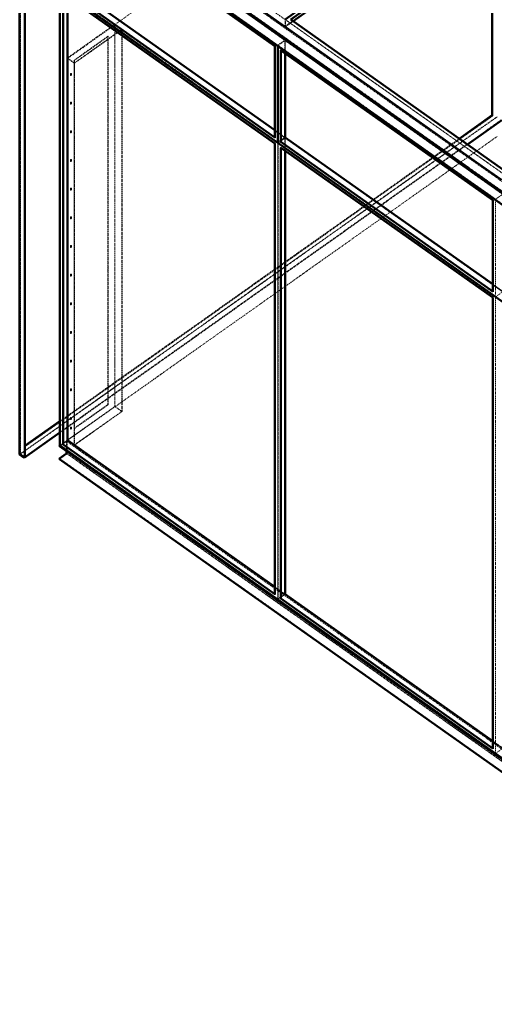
# Model space of a CAD drawing. Header units: millimetres. Extents: x 909 to 14018, y 345 to 10005.
# Drawn here: x 1072 to 2394, y 1130 to 3827 of the extents above; entities that cross this region are included whole.
import ezdxf

# ---------------------------------------------------------------- set-up
doc = ezdxf.new("R2010")
doc.units = ezdxf.units.MM
doc.linetypes.add('Hidden', pattern=[15, 5, -3, 5, -2])
for name, color, linetype, lineweight in [('Default', 7, 'Continuous', 50), ('Edges', 7, 'Hidden', 15), ('HiddenEdges', 2, 'Hidden', 15), ('HiddenSilhouettes', 2, 'Hidden', 15), ('HiddenWires', 7, 'Hidden', 15), ('Silhouettes', 7, 'Continuous', 50), ('Wires', 7, 'Hidden', 15)]:
    doc.layers.add(name, color=color, linetype=linetype, lineweight=lineweight)

# ---------------------------------------------------------------- blocks, each defined once
blk = doc.blocks.new('Isometric')
at = {"layer": 'Edges'}
for points in [[(-1375.3, 881.7), (293.4, 2061.7)], [(-2259.2, 1424.8), (-10.6, -165.2)], [(-2206.9, 1377.4), (-10.6, -175.6)], [(-2361.7, -740.4), (-2361.7, 1027.3)], [(-2218.9, 998.8), (-1434, 443.8)], [(-2218.9, -691.2), (-2218.9, 977.6)], [(-1396.5, 881.7), (-590.4, 311.7)], [(-749.6, 439.2), (-627.2, 525.7)], [(-738.6, 431.4), (-611.6, 521.2)], [(-723, 420.4), (-596.1, 510.2)], [(-1412, 433.4), (-1395.7, 444.9)], [(-1412.8, -1261.2), (-1412.8, 407.6)], [(-2359.6, -699.3), (-2229.5, -607.3)], [(-2359.6, -714.8), (-2229.5, -622.8)], [(-2359.6, -736.8), (-2229.5, -644.8)], [(-2218.1, -686.6), (-2201.8, -675.1)], [(-2218.9, -691.2), (-1434, -1246.2)], [(-2230.9, -742.7), (555.1, -2712.7)], [(-1412, -1256.6), (-1395.7, -1245.1)], [(-1412.8, -1261.2), (-1412, -1260.6)]]:
    blk.add_lwpolyline(points, dxfattribs=at)
for points in [[(-2202.6, 1451.7, 0), (-1396.5, 881.7, 0)], [(-2259.2, 1377.4, 0), (-10.6, -212.6, 0)], [(-627.2, 525.7, 0), (-627.2, 1397.6, 0)], [(-1396.5, 854.8, 0), (-1396.5, 881.7, 0)], [(-1412.8, 428.8, 0), (-1412.8, 768.2, 0)], [(-2201.8, 738.3, 0), (-2176.6, 720.5, 0)], [(-2176.6, -692.9, 0), (-2176.6, 720.5, 0)], [(-629.3, 527.2, 0), (-627.2, 525.7, 0)], [(-1423.4, -1264.3, 0), (-1423.4, 425.7, 0)], [(-1412.8, 428.8, 0), (-1412, 429.4, 0)], [(-1412.8, 428.8, 0), (-627.9, -126.2, 0)], [(-617.3, -144.3, 0), (-617.3, 214.3, 0)], [(-617.3, -1834.3, 0), (-617.3, -144.3, 0)], [(-2230.9, -695.3, 0), (555.1, -2665.3, 0)], [(-2218.9, -691.2, 0), (-2218.1, -690.6, 0)], [(-2204.8, -724.2, 0), (555.1, -2675.7, 0)], [(-1412.8, -1261.2, 0), (-627.9, -1816.2, 0)]]:
    blk.add_polyline3d(points, dxfattribs=at)
at = {"layer": 'HiddenEdges'}
for points in [[(-1396.5, 856), (291.8, 2049.8)], [(-1396.5, 854.8), (293.4, 2049.8)], [(-2200.9, 1424.8), (-1396.5, 856)], [(-2202.6, 1375.3), (-10.6, -174.7)], [(-2202.6, 1374.5), (-1396.5, 804.5)], [(-2201.8, 1373.9), (-1397.4, 805.1)], [(-2218.1, 1338.8), (-1433.2, 783.8)], [(-2361.7, -697.8), (-2361.7, 1034.7)], [(-2201.8, 1014.4), (-1395.7, 444.4)], [(-2201.8, 1013.2), (-1397.4, 444.4)], [(-2227.8, 994.8), (-1423.4, 426)], [(-2218.1, 978.2), (-1433.2, 423.2)], [(-1375.3, 880.8), (-590.4, 325.8)], [(-2176.6, 720.5), (-1999.8, 845.5)], [(-2025.9, -550.7), (-2025.9, 861.9)], [(-1394.8, 854.8), (-590.4, 286)], [(-1423.4, 786.7), (-1397.4, 805.1)], [(-1395.7, 803.9), (-591.3, 235.1)], [(-1434, 783.2), (-1433.2, 783.8)], [(-1412, 768.8), (-627.1, 213.8)], [(-2202.6, 738.9), (-2201.8, 738.3)], [(-2176.6, 731.3), (-2175.8, 730.7)], [(-2190.6, 679.4), (-2190.4, 680.2)], [(-2190.6, 679.4), (-2190.6, 675.8)], [(-2190.6, 675.8), (-2190.4, 675.3)], [(-2190.4, 680.2), (-2189.9, 681.1)], [(-2189.9, 681.1), (-2189.2, 681.8)], [(-2189.9, 675.1), (-2189.1, 674.5)], [(-2189.6, 674.7), (-2189.1, 674.5)], [(-2189.2, 681.8), (-2188.5, 682.1)], [(-2189.2, 681.8), (-2188.4, 681.2)], [(-2189.2, 675.4), (-2188.4, 674.8)], [(-2189.1, 674.5), (-2188.4, 674.8)], [(-2188.5, 682.1), (-2187.6, 681.5)], [(-2187.6, 675.5), (-2187.1, 676.4)], [(-2187.1, 681.4), (-2186.9, 680.8)], [(-2186.9, 677.2), (-2186.9, 680.8)], [(-2189.9, 575), (-2189.2, 575.7)], [(-2189.2, 575.7), (-2188.5, 576)], [(-2189.2, 575.7), (-2188.4, 575.1)], [(-2188.5, 576), (-2187.6, 575.4)], [(-2188.5, 576), (-2188, 575.9)], [(-2190.6, 573.3), (-2190.4, 574.2)], [(-2190.6, 573.3), (-2190.6, 569.8)], [(-2190.6, 569.8), (-2190.4, 569.2)], [(-2190.4, 574.2), (-2189.9, 575)], [(-2189.9, 569.1), (-2189.1, 568.5)], [(-2189.6, 568.6), (-2189.1, 568.5)], [(-2189.2, 569.4), (-2188.4, 568.8)], [(-2189.1, 568.5), (-2188.4, 568.8)], [(-2188.4, 568.8), (-2187.6, 569.5)], [(-2187.6, 569.5), (-2187.1, 570.3)], [(-2187.1, 575.3), (-2186.9, 574.7)], [(-2186.9, 574.7), (-2186.9, 571.2)], [(-2379.4, -727.9), (-611.6, 522.1)], [(-2190.6, 467.3), (-2190.4, 468.1)], [(-2190.4, 468.1), (-2189.9, 469)], [(-2189.9, 469), (-2189.2, 469.7)], [(-2189.2, 469.7), (-2188.5, 470)], [(-2189.2, 469.7), (-2188.4, 469.1)], [(-2188.5, 470), (-2187.6, 469.4)], [(-2188.5, 470), (-2188, 469.8)], [(-2186.9, 468.7), (-2186.9, 465.1)], [(-2229.5, -607.3), (-749.6, 439.2)], [(-2190.6, 467.3), (-2190.6, 463.7)], [(-2190.6, 463.7), (-2190.4, 463.1)], [(-2189.9, 463), (-2189.1, 462.4)], [(-2189.6, 462.5), (-2189.1, 462.4)], [(-2189.2, 463.3), (-2188.4, 462.7)], [(-2189.1, 462.4), (-2188.4, 462.7)], [(-2187.6, 463.4), (-2187.1, 464.3)], [(-1423.4, 426), (-1397.4, 444.4)], [(-1397.4, -1243.9), (-1397.4, 444.4)], [(-1396.5, -1246.2), (-1396.5, 443.8)], [(-1395.7, 443.2), (-591.3, -125.6)], [(-2229.5, -622.8), (-738.6, 431.4)], [(-2229.5, -644.8), (-723, 420.4)], [(-1434, 422.6), (-1433.2, 423.2)], [(-1412, 408.2), (-627.1, -146.8)], [(-2190.6, 361.2), (-2190.4, 362)], [(-2190.6, 361.2), (-2190.6, 357.7)], [(-2189.9, 362.9), (-2189.2, 363.6)], [(-2189.2, 363.6), (-2188.5, 363.9)], [(-2189.2, 363.6), (-2188.4, 363)], [(-2188.5, 363.9), (-2187.6, 363.3)], [(-2188.5, 363.9), (-2188, 363.8)], [(-2187.1, 363.2), (-2186.9, 362.6)], [(-2186.9, 362.6), (-2186.9, 359.1)], [(-2189.9, 356.9), (-2189.1, 356.3)], [(-2189.6, 356.5), (-2189.1, 356.3)], [(-2189.2, 357.2), (-2188.4, 356.6)], [(-2189.1, 356.3), (-2188.4, 356.6)], [(-2187.6, 357.3), (-2187.1, 358.2)], [(-2190.6, 255.1), (-2190.4, 256)], [(-2190.6, 255.1), (-2190.6, 251.6)], [(-2190.4, 256), (-2189.9, 256.8)], [(-2189.9, 256.8), (-2189.2, 257.5)], [(-2189.2, 257.5), (-2188.5, 257.8)], [(-2189.2, 257.5), (-2188.4, 256.9)], [(-2188.5, 257.8), (-2187.6, 257.2)], [(-2188.5, 257.8), (-2188, 257.7)], [(-2187.6, 251.3), (-2187.1, 252.1)], [(-2187.1, 257.1), (-2186.9, 256.5)], [(-2186.9, 253), (-2186.9, 256.5)], [(-2190.6, 251.6), (-2190.4, 251)], [(-2189.9, 250.9), (-2189.1, 250.3)], [(-2189.2, 251.2), (-2188.4, 250.6)], [(-2189.1, 250.3), (-2188.4, 250.6)], [(-617.3, 216.3), (-37.5, -193.7)], [(-627.9, 213.2), (-627.1, 213.8)], [(-2190.6, 149.1), (-2190.4, 149.9)], [(-2190.6, 149.1), (-2190.6, 145.5)], [(-2190.6, 145.5), (-2190.4, 144.9)], [(-2190.4, 149.9), (-2189.9, 150.8)], [(-2189.9, 150.8), (-2189.2, 151.5)], [(-2189.9, 144.8), (-2189.1, 144.2)], [(-2189.6, 144.3), (-2189.1, 144.2)], [(-2189.2, 151.5), (-2188.5, 151.8)], [(-2189.2, 151.5), (-2188.4, 150.9)], [(-2189.2, 145.1), (-2188.4, 144.5)], [(-2189.1, 144.2), (-2188.4, 144.5)], [(-2188.5, 151.8), (-2188, 151.6)], [(-2188.5, 151.8), (-2187.6, 151.2)], [(-2187.6, 145.2), (-2187.1, 146.1)], [(-2186.9, 150.5), (-2186.9, 146.9)], [(-2190.6, 43), (-2190.4, 43.8)], [(-2190.6, 43), (-2190.6, 39.5)], [(-2190.6, 39.5), (-2190.4, 38.9)], [(-2190.4, 43.8), (-2189.9, 44.7)], [(-2190.4, 43.8), (-2189.6, 43.2)], [(-2189.9, 44.7), (-2189.2, 45.4)], [(-2189.9, 44.7), (-2189.1, 44.1)], [(-2189.9, 38.7), (-2189.1, 38.1)], [(-2189.2, 45.4), (-2188.5, 45.7)], [(-2188.5, 45.7), (-2187.6, 45.1)], [(-2188.4, 38.4), (-2187.6, 39.1)], [(-2188, 40.6), (-2187.1, 40)], [(-2187.6, 39.1), (-2187.1, 40)], [(-2186.9, 44.4), (-2186.9, 40.9)], [(-2190.6, -63.1), (-2190.6, -66.6)], [(-2190.4, -62.2), (-2189.9, -61.4)], [(-2190.4, -62.2), (-2189.6, -62.8)], [(-2189.9, -61.4), (-2189.2, -60.7)], [(-2189.9, -61.4), (-2189.1, -62)], [(-2189.9, -67.3), (-2189.1, -67.9)], [(-2189.2, -60.7), (-2188.5, -60.4)], [(-2189.1, -67.9), (-2188.4, -67.6)], [(-2188.5, -60.4), (-2187.6, -61)], [(-2188.4, -67.6), (-2187.6, -66.9)], [(-2188, -65.5), (-2187.1, -66.1)], [(-2187.6, -66.9), (-2187.1, -66.1)], [(-2187.1, -61.1), (-2186.9, -61.7)], [(-2186.9, -61.7), (-2186.9, -65.2)], [(-2190.6, -169.1), (-2190.6, -172.7)], [(-2190.6, -172.7), (-2190.4, -173.3)], [(-2190.4, -168.3), (-2189.9, -167.4)], [(-2190.4, -168.3), (-2189.6, -168.9)], [(-2189.9, -167.4), (-2189.2, -166.7)], [(-2189.9, -167.4), (-2189.1, -168)], [(-2189.9, -173.4), (-2189.1, -174)], [(-2189.2, -166.7), (-2188.5, -166.4)], [(-2189.1, -174), (-2188.4, -173.7)], [(-2188.5, -166.4), (-2187.6, -167)], [(-2188.5, -166.4), (-2188, -166.6)], [(-2188, -171.5), (-2187.1, -172.1)], [(-2187.6, -173), (-2187.1, -172.1)], [(-2187.1, -167.2), (-2186.9, -167.7)], [(-2186.9, -171.3), (-2186.9, -167.7)], [(-627.9, -147.4), (-627.1, -146.8)], [(-2190.6, -275.2), (-2190.6, -278.7)], [(-2190.6, -278.7), (-2190.4, -279.3)], [(-2190.4, -274.4), (-2189.9, -273.5)], [(-2190.4, -274.4), (-2189.6, -275)], [(-2189.9, -273.5), (-2189.2, -272.8)], [(-2189.9, -273.5), (-2189.1, -274.1)], [(-2189.9, -279.5), (-2189.1, -280.1)], [(-2189.2, -272.8), (-2188.5, -272.5)], [(-2189.1, -280.1), (-2188.4, -279.8)], [(-2188.5, -272.5), (-2187.6, -273.1)], [(-2188.4, -279.8), (-2187.6, -279.1)], [(-2188, -277.6), (-2187.1, -278.2)], [(-2187.6, -279.1), (-2187.1, -278.2)], [(-2187.1, -273.2), (-2186.9, -273.8)], [(-2187.1, -278.2), (-2186.9, -277.3)], [(-2186.9, -273.8), (-2186.9, -277.3)], [(-2190.6, -381.3), (-2190.6, -384.8)], [(-2190.6, -384.8), (-2190.4, -385.4)], [(-2190.4, -380.4), (-2189.9, -379.6)], [(-2190.4, -380.4), (-2189.6, -381)], [(-2189.9, -379.6), (-2189.2, -378.9)], [(-2189.9, -385.5), (-2189.1, -386.1)], [(-2189.2, -378.9), (-2188.5, -378.6)], [(-2189.2, -378.9), (-2188.4, -379.5)], [(-2189.2, -385.2), (-2188.4, -385.8)], [(-2189.1, -386.1), (-2188.4, -385.8)], [(-2188.5, -378.6), (-2187.6, -379.2)], [(-2188.4, -385.8), (-2187.6, -385.1)], [(-2187.6, -385.1), (-2187.1, -384.3)], [(-2187.1, -379.3), (-2186.9, -379.9)], [(-2186.9, -379.9), (-2186.9, -383.4)], [(-2190.6, -487.3), (-2190.6, -490.9)], [(-2190.4, -486.5), (-2189.9, -485.6)], [(-2190.4, -486.5), (-2189.6, -487.1)], [(-2189.2, -484.9), (-2188.5, -484.6)], [(-2189.1, -492.2), (-2188.4, -491.9)], [(-2188.5, -484.6), (-2187.6, -485.2)], [(-2188.4, -491.9), (-2187.6, -491.2)], [(-2186.9, -485.9), (-2186.9, -489.5)], [(-2202.6, -675.3), (-2025.9, -550.3)], [(-2200.9, -674.5), (-2025.9, -550.7)], [(-2051.9, -542.7), (-2051, -543.3)], [(-2190.6, -593.4), (-2190.6, -596.9)], [(-2190.4, -592.6), (-2189.9, -591.7)], [(-2189.9, -591.7), (-2189.2, -591)], [(-2189.6, -598.1), (-2189.1, -598.3)], [(-2189.2, -591), (-2188.5, -590.7)], [(-2189.2, -591), (-2188.4, -591.6)], [(-2189.2, -597.4), (-2188.4, -598)], [(-2187.6, -597.3), (-2187.1, -596.4)], [(-2187.1, -591.4), (-2186.9, -592)], [(-2186.9, -595.5), (-2186.9, -592)], [(-2190.6, -628.8), (-2190.6, -632.3)], [(-2190.6, -632.3), (-2190.4, -632.9)], [(-2190.4, -627.9), (-2189.9, -627)], [(-2189.9, -627), (-2189.2, -626.3)], [(-2189.9, -633), (-2189.1, -633.6)], [(-2189.6, -633.5), (-2189.1, -633.6)], [(-2189.2, -626.3), (-2188.5, -626)], [(-2188.5, -626), (-2188, -626.2)], [(-2188, -631.1), (-2187.1, -631.7)], [(-2187.6, -632.6), (-2187.1, -631.7)], [(-2187.1, -626.8), (-2186.9, -627.4)], [(-2186.9, -627.4), (-2186.9, -630.9)], [(-2230.9, -697.4), (-2204.8, -678.9)], [(-2202.6, -676.2), (-2201.8, -675.6)], [(-2227.8, -693.5), (-2218.1, -686.6)], [(-1396.5, -1245.3), (-590.4, -1815.3)], [(-1396.5, -1246.2), (-1395.7, -1245.6)], [(-1395.7, -1245.6), (-589.6, -1815.6)]]:
    blk.add_lwpolyline(points, dxfattribs=at)
for points in [[(-2229.5, 1356.3, 0), (-1423.4, 786.3, 0)], [(-2227.8, 1355.5, 0), (-1423.4, 786.7, 0)], [(-2202.6, -675.3, 0), (-2202.6, 1014.7, 0)], [(-2202.6, 1014.7, 0), (-1396.5, 444.7, 0)], [(-2202.6, 1013.8, 0), (-1396.5, 443.8, 0)], [(-2201.8, -675.6, 0), (-2201.8, 1014.4, 0)], [(-2025.9, -550.3, 0), (-2025.9, 863.9, 0)], [(-1396.5, 856, 0), (-1396.5, 882, 0)], [(-1394.8, 880.8, 0), (-590.4, 312, 0)], [(-2000.7, -568.5, 0), (-2000.7, 844.1, 0)], [(-2176.6, 731.3, 0), (-2051.9, 819.5, 0)], [(-2051, -543.3, 0), (-2051, 818.9, 0)], [(-1397.4, 446.1, 0), (-1397.4, 805.1, 0)], [(-1396.5, 444.7, 0), (-1396.5, 805.3, 0)], [(-1396.5, 804.5, 0), (-1395.7, 805.1, 0)], [(-1396.5, 443.8, 0), (-1396.5, 804.5, 0)], [(-1396.5, 804.5, 0), (-590.4, 234.5, 0)], [(-1433.2, 444.4, 0), (-1433.2, 783.8, 0)], [(-1423.4, 427.7, 0), (-1423.4, 786.7, 0)], [(-1423.4, 786.3, 0), (-617.3, 216.3, 0)], [(-1421.7, 785.5, 0), (-617.3, 216.7, 0)], [(-2200.9, 738.1, 0), (-2175.8, 720.3, 0)], [(-2176.6, -630.9, 0), (-2176.6, 731.3, 0)], [(-2188.5, 682.1, 0), (-2188, 682, 0)], [(-2188.4, 674.8, 0), (-2187.6, 675.5, 0)], [(-2187.1, 676.4, 0), (-2186.9, 677.2, 0)], [(-2187.1, 570.3, 0), (-2186.9, 571.2, 0)], [(-2187.1, 469.2, 0), (-2186.9, 468.7, 0)], [(-2188.4, 462.7, 0), (-2187.6, 463.4, 0)], [(-2187.1, 464.3, 0), (-2186.9, 465.1, 0)], [(-1421.7, 426.5, 0), (-1412, 433.4, 0)], [(-1396.5, -1245.3, 0), (-1396.5, 444.7, 0)], [(-1396.5, 444.7, 0), (-590.4, -125.3, 0)], [(-1396.5, 443.8, 0), (-1395.7, 444.4, 0)], [(-1433.2, -1245.6, 0), (-1433.2, 423.2, 0)], [(-1423.4, -1262.3, 0), (-1423.4, 426, 0)], [(-1421.7, 424.8, 0), (-617.3, -144, 0)], [(-2190.4, 362, 0), (-2189.9, 362.9, 0)], [(-2190.6, 357.7, 0), (-2190.4, 357.1, 0)], [(-2188.4, 356.6, 0), (-2187.6, 357.3, 0)], [(-2187.1, 358.2, 0), (-2186.9, 359.1, 0)], [(-2187.1, 252.1, 0), (-2186.9, 253, 0)], [(-2189.6, 250.4, 0), (-2189.1, 250.3, 0)], [(-2188.4, 250.6, 0), (-2187.6, 251.3, 0)], [(-617.3, 214.3, 0), (-617.3, 216.3, 0)], [(-627.1, -125.6, 0), (-627.1, 213.8, 0)], [(-2188.4, 144.5, 0), (-2187.6, 145.2, 0)], [(-2187.1, 151, 0), (-2186.9, 150.5, 0)], [(-2187.1, 146.1, 0), (-2186.9, 146.9, 0)], [(-2189.6, 38.3, 0), (-2189.1, 38.1, 0)], [(-2189.1, 38.1, 0), (-2188.4, 38.4, 0)], [(-2188.5, 45.7, 0), (-2188, 45.6, 0)], [(-2188.5, 39.7, 0), (-2187.6, 39.1, 0)], [(-2187.1, 45, 0), (-2186.9, 44.4, 0)], [(-2187.1, 40, 0), (-2186.9, 40.9, 0)], [(-2190.6, -63.1, 0), (-2190.4, -62.2, 0)], [(-2190.6, -66.6, 0), (-2190.4, -67.2, 0)], [(-2189.6, -67.8, 0), (-2189.1, -67.9, 0)], [(-2188.5, -60.4, 0), (-2188, -60.5, 0)], [(-2188.5, -66.3, 0), (-2187.6, -66.9, 0)], [(-2187.1, -66.1, 0), (-2186.9, -65.2, 0)], [(-617.3, -144.3, 0), (-590.4, -125.3, 0)], [(-2190.6, -169.1, 0), (-2190.4, -168.3, 0)], [(-2189.6, -173.9, 0), (-2189.1, -174, 0)], [(-2188.5, -172.4, 0), (-2187.6, -173, 0)], [(-2188.4, -173.7, 0), (-2187.6, -173, 0)], [(-2187.1, -172.1, 0), (-2186.9, -171.3, 0)], [(-627.1, -1815.6, 0), (-627.1, -146.8, 0)], [(-2190.6, -275.2, 0), (-2190.4, -274.4, 0)], [(-2189.6, -279.9, 0), (-2189.1, -280.1, 0)], [(-2188.5, -272.5, 0), (-2188, -272.6, 0)], [(-2188.5, -278.5, 0), (-2187.6, -279.1, 0)], [(-2190.6, -381.3, 0), (-2190.4, -380.4, 0)], [(-2189.6, -386, 0), (-2189.1, -386.1, 0)], [(-2188.5, -378.6, 0), (-2188, -378.7, 0)], [(-2187.1, -384.3, 0), (-2186.9, -383.4, 0)], [(-2190.6, -487.3, 0), (-2190.4, -486.5, 0)], [(-2190.6, -490.9, 0), (-2190.4, -491.4, 0)], [(-2189.9, -485.6, 0), (-2189.2, -484.9, 0)], [(-2189.6, -492, 0), (-2189.1, -492.2, 0)], [(-2188.5, -484.6, 0), (-2188, -484.8, 0)], [(-2188, -489.7, 0), (-2187.1, -490.3, 0)], [(-2187.6, -491.2, 0), (-2187.1, -490.3, 0)], [(-2187.1, -485.4, 0), (-2186.9, -485.9, 0)], [(-2187.1, -490.3, 0), (-2186.9, -489.5, 0)], [(-2175.8, -631.5, 0), (-2051, -543.3, 0)], [(-2175.8, -692.3, 0), (-2000.7, -568.5, 0)], [(-2025.9, -550.3, 0), (-1999.8, -568.7, 0)], [(-2025.9, -550.7, 0), (-2000.7, -568.5, 0)], [(-2190.6, -593.4, 0), (-2190.4, -592.6, 0)], [(-2190.6, -596.9, 0), (-2190.4, -597.5, 0)], [(-2189.1, -598.3, 0), (-2188.4, -598, 0)], [(-2188.5, -590.7, 0), (-2188, -590.8, 0)], [(-2188.4, -598, 0), (-2187.6, -597.3, 0)], [(-2187.1, -596.4, 0), (-2186.9, -595.5, 0)], [(-2190.6, -628.8, 0), (-2190.4, -627.9, 0)], [(-2189.9, -627, 0), (-2189.1, -627.6, 0)], [(-2189.1, -633.6, 0), (-2188.4, -633.3, 0)], [(-2188.4, -633.3, 0), (-2187.6, -632.6, 0)], [(-2187.1, -631.7, 0), (-2186.9, -630.9, 0)], [(-2202.6, -724.8, 0), (-2202.6, -675.3, 0)], [(-2201.8, -675.6, 0), (-1395.7, -1245.6, 0)], [(-2375.2, -725.8, 0), (-2359.6, -714.8, 0)], [(-2176.6, -693.7, 0), (-2176.6, -692.9, 0)], [(-2230.9, -744.8, 0), (-2202.6, -724.8, 0)], [(-2202.6, -724.8, 0), (555.1, -2674.8, 0)], [(-1421.7, -1263.5, 0), (-1412, -1256.6, 0)], [(-617.3, -1834.3, 0), (-590.4, -1815.3, 0)]]:
    blk.add_polyline3d(points, dxfattribs=at)
at = {"layer": 'HiddenSilhouettes'}
for points in [[(-1394.8, 880.8), (293.4, 2074.6)], [(-2202.6, 1375.3), (-1396.5, 805.3)], [(-2201.8, 1375.1), (-1395.7, 805.1)], [(-2375.2, -725.8), (-2375.2, 1037.7)], [(-2202.6, 738.9), (-2025.9, 863.9)], [(-1394.8, 854.8), (-1366.1, 875.1)], [(-2200.9, 738.1), (-2025.9, 861.9)], [(-2025.9, 861.9), (-2000.7, 844.1)], [(-1421.7, 785.5), (-1395.7, 803.9)], [(-1412.8, 768.2), (-1412, 768.8)], [(-2190.4, 675.3), (-2189.6, 674.7)], [(-2189.9, 675.1), (-2189.2, 675.4)], [(-2189.8, 678.8), (-2189.6, 679.6)], [(-2189.8, 678.7), (-2189.8, 678.8)], [(-2189.8, 678.7), (-2189.8, 675.2)], [(-2189.2, 675.4), (-2188.5, 676.1)], [(-2188.5, 676.1), (-2188, 677)], [(-2188.4, 681.2), (-2187.6, 681.5)], [(-2188, 682), (-2187.8, 681.4)], [(-2188, 682), (-2187.1, 681.4)], [(-2188, 677), (-2187.8, 677.8)], [(-2187.8, 681.4), (-2187.8, 678.7)], [(-2187.6, 681.5), (-2187.1, 681.4)], [(-2188, 575.9), (-2187.1, 575.3)], [(-2188, 575.9), (-2187.8, 575.3)], [(-2190.4, 569.2), (-2189.6, 568.6)], [(-2189.9, 569.1), (-2189.2, 569.4)], [(-2189.8, 572.7), (-2189.6, 573.6)], [(-2189.8, 572.7), (-2189.8, 569.2)], [(-2189.8, 569.2), (-2189.6, 568.6)], [(-2189.6, 573.6), (-2189.1, 574.4)], [(-2189.1, 574.4), (-2188.4, 575.1)], [(-2188.4, 575.1), (-2187.6, 575.4)], [(-2188, 570.9), (-2187.8, 571.8)], [(-2187.8, 575.3), (-2187.8, 571.8)], [(-2187.6, 575.4), (-2187.1, 575.3)], [(-2189.6, 467.5), (-2189.1, 468.4)], [(-2189.1, 468.4), (-2188.4, 469.1)], [(-2188.4, 469.1), (-2187.6, 469.4)], [(-2188, 469.8), (-2187.8, 469.3)], [(-2188, 469.8), (-2187.1, 469.2)], [(-2187.8, 469.3), (-2187.8, 465.7)], [(-2187.6, 469.4), (-2187.1, 469.2)], [(-1434, 472), (-1397.4, 446.1)], [(-2190.4, 463.1), (-2189.6, 462.5)], [(-2189.9, 463), (-2189.2, 463.3)], [(-2189.8, 466.7), (-2189.6, 467.5)], [(-2189.8, 466.7), (-2189.8, 463.1)], [(-2189.8, 463.1), (-2189.6, 462.5)], [(-2189.2, 463.3), (-2188.5, 464)], [(-2188.5, 464), (-2188, 464.9)], [(-2188, 464.9), (-2187.8, 465.7)], [(-1423.4, 427.7), (-1397.4, 446.1)], [(-1423.4, 425.7), (-1396.5, 444.7)], [(-1395.7, 444.4), (-589.6, -125.6)], [(-1412.8, 407.6), (-1412, 408.2)], [(-2189.8, 360.6), (-2189.6, 361.4)], [(-2189.8, 360.6), (-2189.8, 357.1)], [(-2189.6, 361.4), (-2189.1, 362.3)], [(-2189.1, 362.3), (-2188.4, 363)], [(-2188.4, 363), (-2187.6, 363.3)], [(-2188, 363.8), (-2187.1, 363.2)], [(-2188, 363.8), (-2187.8, 363.2)], [(-2187.8, 363.2), (-2187.8, 359.7)], [(-2187.6, 363.3), (-2187.1, 363.2)], [(-2190.4, 357.1), (-2189.6, 356.5)], [(-2190.4, 357.1), (-2189.9, 356.9)], [(-2189.9, 356.9), (-2189.2, 357.2)], [(-2189.2, 357.2), (-2188.5, 357.9)], [(-2188.5, 357.9), (-2188, 358.8)], [(-2188, 358.8), (-2187.8, 359.7)], [(-2189.8, 254.5), (-2189.6, 255.4)], [(-2189.8, 254.5), (-2189.8, 254.5)], [(-2189.6, 255.4), (-2189.1, 256.2)], [(-2189.2, 251.2), (-2188.5, 251.9)], [(-2189.1, 256.2), (-2188.4, 256.9)], [(-2188.4, 256.9), (-2187.6, 257.2)], [(-2188, 257.7), (-2187.1, 257.1)], [(-2188, 257.7), (-2187.8, 257.1)], [(-2188, 252.7), (-2187.8, 253.6)], [(-2187.8, 257.1), (-2187.8, 254.5)], [(-2187.8, 253.6), (-2187.8, 254.5)], [(-2187.6, 257.2), (-2187.1, 257.1)], [(-2190.4, 251), (-2189.6, 250.4)], [(-2189.8, 251), (-2189.6, 250.4)], [(-2190.4, 144.9), (-2189.6, 144.3)], [(-2190.4, 144.9), (-2189.9, 144.8)], [(-2189.9, 144.8), (-2189.2, 145.1)], [(-2189.8, 148.5), (-2189.6, 149.3)], [(-2189.8, 148.5), (-2189.8, 144.9)], [(-2189.8, 144.9), (-2189.6, 144.3)], [(-2189.6, 149.3), (-2189.1, 150.2)], [(-2189.1, 150.2), (-2188.4, 150.9)], [(-2188.4, 150.9), (-2187.6, 151.2)], [(-2188, 151.6), (-2187.1, 151)], [(-2188, 146.7), (-2187.8, 147.5)], [(-2187.8, 151.1), (-2187.8, 147.5)], [(-2187.6, 151.2), (-2187.1, 151)], [(-2190.4, 38.9), (-2189.6, 38.3)], [(-2189.9, 38.7), (-2189.2, 39)], [(-2189.8, 42.4), (-2189.6, 43.2)], [(-2189.8, 42.4), (-2189.8, 38.9)], [(-2189.8, 38.9), (-2189.6, 38.3)], [(-2189.2, 39), (-2188.5, 39.7)], [(-2189.1, 44.1), (-2188.4, 44.8)], [(-2188.5, 39.7), (-2188, 40.6)], [(-2188.4, 44.8), (-2187.6, 45.1)], [(-2188, 45.6), (-2187.8, 45)], [(-2188, 45.6), (-2187.1, 45)], [(-2188, 40.6), (-2187.8, 41.5)], [(-2187.8, 45), (-2187.8, 41.5)], [(-2187.6, 45.1), (-2187.1, 45)], [(-2190.4, -67.2), (-2189.9, -67.3)], [(-2190.4, -67.2), (-2189.6, -67.8)], [(-2189.9, -67.3), (-2189.2, -67)], [(-2189.8, -63.7), (-2189.6, -62.8)], [(-2189.8, -63.7), (-2189.8, -67.2)], [(-2189.8, -67.2), (-2189.6, -67.8)], [(-2189.6, -62.8), (-2189.1, -62)], [(-2189.2, -67), (-2188.5, -66.3)], [(-2189.1, -62), (-2188.4, -61.3)], [(-2188.5, -66.3), (-2188, -65.5)], [(-2188.4, -61.3), (-2187.6, -61)], [(-2188, -60.5), (-2187.1, -61.1)], [(-2188, -60.5), (-2187.8, -61.1)], [(-2188, -65.5), (-2187.8, -64.6)], [(-2187.8, -61.1), (-2187.8, -64.6)], [(-627.9, -125), (-627.1, -125.6)], [(-627.9, -126.2), (-627.1, -125.6)], [(-2190.4, -173.3), (-2189.6, -173.9)], [(-2189.9, -173.4), (-2189.2, -173.1)], [(-2189.8, -169.7), (-2189.6, -168.9)], [(-2189.8, -169.7), (-2189.8, -173.3)], [(-2189.8, -173.3), (-2189.6, -173.9)], [(-2189.6, -168.9), (-2189.1, -168)], [(-2189.2, -173.1), (-2188.5, -172.4)], [(-2189.1, -168), (-2188.4, -167.3)], [(-2188.5, -172.4), (-2188, -171.5)], [(-2188.4, -167.3), (-2187.6, -167)], [(-2188, -166.6), (-2187.8, -167.1)], [(-2188, -166.6), (-2187.1, -167.2)], [(-2188, -171.5), (-2187.8, -170.7)], [(-2187.8, -167.1), (-2187.8, -169.7)], [(-2190.4, -279.3), (-2189.6, -279.9)], [(-2189.9, -279.5), (-2189.2, -279.2)], [(-2189.8, -275.8), (-2189.6, -275)], [(-2189.8, -275.8), (-2189.8, -279.3)], [(-2189.8, -279.3), (-2189.6, -279.9)], [(-2189.6, -275), (-2189.1, -274.1)], [(-2189.2, -279.2), (-2188.5, -278.5)], [(-2189.1, -274.1), (-2188.4, -273.4)], [(-2188.5, -278.5), (-2188, -277.6)], [(-2188.4, -273.4), (-2187.6, -273.1)], [(-2188, -272.6), (-2187.1, -273.2)], [(-2188, -272.6), (-2187.8, -273.2)], [(-2188, -277.6), (-2187.8, -276.7)], [(-2187.8, -273.2), (-2187.8, -276.7)], [(-2190.4, -385.4), (-2189.6, -386)], [(-2189.9, -385.5), (-2189.2, -385.2)], [(-2189.8, -381.9), (-2189.6, -381)], [(-2189.8, -381.9), (-2189.8, -385.4)], [(-2189.8, -385.4), (-2189.6, -386)], [(-2189.6, -381), (-2189.1, -380.2)], [(-2189.2, -385.2), (-2188.5, -384.5)], [(-2189.1, -380.2), (-2188.4, -379.5)], [(-2188.5, -384.5), (-2188, -383.7)], [(-2188.4, -379.5), (-2187.6, -379.2)], [(-2188, -378.7), (-2187.1, -379.3)], [(-2188, -378.7), (-2187.8, -379.3)], [(-2188, -383.7), (-2187.8, -382.8)], [(-2187.8, -379.3), (-2187.8, -382.8)], [(-2190.4, -491.4), (-2189.9, -491.6)], [(-2190.4, -491.4), (-2189.6, -492)], [(-2189.9, -491.6), (-2189.2, -491.3)], [(-2189.8, -487.9), (-2189.6, -487.1)], [(-2189.8, -487.9), (-2189.8, -491.5)], [(-2189.8, -491.5), (-2189.6, -492)], [(-2189.2, -491.3), (-2188.5, -490.6)], [(-2188.5, -490.6), (-2188, -489.7)], [(-2188.4, -485.5), (-2187.6, -485.2)], [(-2188, -484.8), (-2187.8, -485.3)], [(-2188, -484.8), (-2187.1, -485.4)], [(-2187.8, -485.3), (-2187.8, -488.9)], [(-2187.6, -485.2), (-2187.1, -485.4)], [(-2176.6, -630.9), (-2051.9, -542.7)], [(-2176.6, -693.7), (-1999.8, -568.7)], [(-2190.4, -597.5), (-2189.6, -598.1)], [(-2189.9, -597.7), (-2189.2, -597.4)], [(-2189.8, -594), (-2189.8, -597.5)], [(-2189.8, -597.5), (-2189.6, -598.1)], [(-2189.6, -593.2), (-2189.1, -592.3)], [(-2189.2, -597.4), (-2188.5, -596.7)], [(-2188.4, -591.6), (-2187.6, -591.3)], [(-2188, -590.8), (-2187.8, -591.4)], [(-2188, -590.8), (-2187.1, -591.4)], [(-2188, -595.8), (-2187.8, -594.9)], [(-2187.8, -591.4), (-2187.8, -593.9)], [(-2190.4, -632.9), (-2189.6, -633.5)], [(-2189.9, -633), (-2189.2, -632.7)], [(-2189.8, -629.4), (-2189.6, -628.5)], [(-2189.8, -629.4), (-2189.8, -632.9)], [(-2189.2, -632.7), (-2188.5, -632)], [(-2188.5, -632), (-2188, -631.1)], [(-2188.4, -626.9), (-2187.6, -626.6)], [(-2188, -626.2), (-2187.8, -626.8)], [(-2188, -631.1), (-2187.8, -630.3)], [(-2187.8, -626.8), (-2187.8, -630.3)], [(-2176.6, -630.9), (-2175.8, -631.5)], [(-2229.5, -694.3), (-2202.6, -675.3)], [(-2202.6, -675.3), (555.1, -2625.3)], [(-2361.7, -697.8), (-2359.6, -699.3)], [(-2227.8, -693.5), (-1423.4, -1262.3)], [(-2375.2, -725.8), (-2361.7, -735.3)], [(-1434, -1218), (-1397.4, -1243.9)], [(-1434, -1245), (-1433.2, -1245.6)], [(-1434, -1246.2), (-1433.2, -1245.6)], [(-1423.4, -1262.3), (-1397.4, -1243.9)], [(-1396.5, -1246.2), (-590.4, -1816.2)], [(-1421.7, -1263.5), (-617.3, -1832.3)], [(-627.9, -1788), (-591.3, -1813.9)], [(-627.9, -1815), (-627.1, -1815.6)]]:
    blk.add_lwpolyline(points, dxfattribs=at)
for points in [[(-2206.9, 1422.7, 0), (-10.6, -130.3, 0)], [(-2202.6, -676.2, 0), (-2202.6, 1013.8, 0)], [(-2227.8, 996.5, 0), (-1423.4, 427.7, 0)], [(-2227.8, -693.5, 0), (-2227.8, 994.8, 0)], [(-2025.9, 863.9, 0), (-1999.8, 845.5, 0)], [(-1394.8, 854.8, 0), (-1394.8, 880.8, 0)], [(-1375.3, 880.8, 0), (-1375.3, 881.7, 0)], [(-1375.3, 880.8, 0), (-1374.7, 881.2, 0)], [(-2175.8, 720.3, 0), (-2000.7, 844.1, 0)], [(-1999.8, -568.7, 0), (-1999.8, 845.5, 0)], [(-2175.8, 730.7, 0), (-2051, 818.9, 0)], [(-2051.9, -542.7, 0), (-2051.9, 819.5, 0)], [(-2051.9, 819.5, 0), (-2051, 818.9, 0)], [(-1423.4, 786.3, 0), (-1396.5, 805.3, 0)], [(-1396.5, 805.3, 0), (-590.4, 235.3, 0)], [(-1395.7, 763.5, 0), (-1395.7, 805.1, 0)], [(-1395.7, 805.1, 0), (-589.6, 235.1, 0)], [(-1395.7, 756.1, 0), (-1395.7, 803.9, 0)], [(-1423.4, 784.3, 0), (-1423.4, 786.3, 0)], [(-1421.7, 426.5, 0), (-1421.7, 785.5, 0)], [(-1412, 767.6, 0), (-1412, 768.8, 0)], [(-2200.9, -674.5, 0), (-2200.9, 738.1, 0)], [(-2175.8, 678.7, 0), (-2175.8, 730.7, 0)], [(-2175.8, -692.3, 0), (-2175.8, 720.3, 0)], [(-2190.4, 675.3, 0), (-2189.9, 675.1, 0)], [(-2189.8, 675.2, 0), (-2189.6, 674.7, 0)], [(-2189.6, 679.6, 0), (-2189.1, 680.5, 0)], [(-2189.1, 680.5, 0), (-2188.4, 681.2, 0)], [(-2187.8, 677.8, 0), (-2187.8, 678.7, 0)], [(-2190.4, 569.2, 0), (-2189.9, 569.1, 0)], [(-2189.2, 569.4, 0), (-2188.5, 570.1, 0)], [(-2188.5, 570.1, 0), (-2188, 570.9, 0)], [(-1395.7, 444.4, 0), (-1395.7, 509, 0)], [(-2229.5, -604.3, 0), (-751.7, 440.7, 0)], [(-2190.4, 463.1, 0), (-2189.9, 463, 0)], [(-1434, 445, 0), (-1433.2, 444.4, 0)], [(-1434, 443.8, 0), (-1433.2, 444.4, 0)], [(-1421.7, 424.8, 0), (-1395.7, 443.2, 0)], [(-1396.5, 443.8, 0), (-590.4, -126.2, 0)], [(-1395.7, 424.2, 0), (-1395.7, 444.4, 0)], [(-1395.7, 395.5, 0), (-1395.7, 443.2, 0)], [(-2229.5, -646.9, 0), (-721.5, 419.4, 0)], [(-1421.7, 426.5, 0), (-617.3, -142.3, 0)], [(-1421.7, -1263.5, 0), (-1421.7, 424.8, 0)], [(-1412, 407, 0), (-1412, 408.2, 0)], [(-2189.8, 357.1, 0), (-2189.6, 356.5, 0)], [(-2189.8, 254.5, 0), (-2189.8, 251, 0)], [(-2188.5, 251.9, 0), (-2188, 252.7, 0)], [(-2190.4, 251, 0), (-2189.9, 250.9, 0)], [(-2189.9, 250.9, 0), (-2189.2, 251.2, 0)], [(-617.3, 216.3, 0), (-590.4, 235.3, 0)], [(-2189.2, 145.1, 0), (-2188.5, 145.8, 0)], [(-2188.5, 145.8, 0), (-2188, 146.7, 0)], [(-2188, 151.6, 0), (-2187.8, 151.1, 0)], [(-2190.4, 38.9, 0), (-2189.9, 38.7, 0)], [(-2189.6, 43.2, 0), (-2189.1, 44.1, 0)], [(-2187.6, -61, 0), (-2187.1, -61.1, 0)], [(-627.9, -98, 0), (-591.3, -123.9, 0)], [(-2190.4, -173.3, 0), (-2189.9, -173.4, 0)], [(-2187.8, -170.7, 0), (-2187.8, -169.7, 0)], [(-2187.6, -167, 0), (-2187.1, -167.2, 0)], [(-2190.4, -279.3, 0), (-2189.9, -279.5, 0)], [(-2187.6, -273.1, 0), (-2187.1, -273.2, 0)], [(-2190.4, -385.4, 0), (-2189.9, -385.5, 0)], [(-2187.6, -379.2, 0), (-2187.1, -379.3, 0)], [(-2189.6, -487.1, 0), (-2189.1, -486.2, 0)], [(-2189.1, -486.2, 0), (-2188.4, -485.5, 0)], [(-2188, -489.7, 0), (-2187.8, -488.9, 0)], [(-2190.4, -597.5, 0), (-2189.9, -597.7, 0)], [(-2189.8, -594, 0), (-2189.6, -593.2, 0)], [(-2189.1, -592.3, 0), (-2188.4, -591.6, 0)], [(-2188.5, -596.7, 0), (-2188, -595.8, 0)], [(-2187.8, -594.9, 0), (-2187.8, -593.9, 0)], [(-2187.6, -591.3, 0), (-2187.1, -591.4, 0)], [(-2190.4, -632.9, 0), (-2189.9, -633, 0)], [(-2189.8, -632.9, 0), (-2189.6, -633.5, 0)], [(-2189.6, -628.5, 0), (-2189.1, -627.6, 0)], [(-2189.1, -627.6, 0), (-2188.4, -626.9, 0)], [(-2188, -626.2, 0), (-2187.1, -626.8, 0)], [(-2187.6, -626.6, 0), (-2187.1, -626.8, 0)], [(-2204.8, -715.9, 0), (-2204.8, -678.9, 0)], [(-2204.8, -678.9, 0), (555.1, -2630.4, 0)], [(-2202.6, -676.2, 0), (-1396.5, -1246.2, 0)], [(-2200.9, -674.5, 0), (-2175.8, -692.3, 0)], [(-2361.7, -697.8, 0), (-2359.6, -696.3, 0)], [(-1395.7, -1245.6, 0), (-1395.7, -1187.7, 0)], [(-1423.4, -1264.3, 0), (-1396.5, -1245.3, 0)], [(-627.9, -1816.2, 0), (-627.1, -1815.6, 0)], [(-617.3, -1832.3, 0), (-617.3, -1832.3, 0)]]:
    blk.add_polyline3d(points, dxfattribs=at)
at = {"layer": 'HiddenWires'}
for points in [[(-2025.9, 863.1), (-1687.4, 1102.4)], [(-2025.9, -551.2), (-687.4, 395.3)]]:
    blk.add_lwpolyline(points, dxfattribs=at)
for points in [[(-2025.9, 678.7, 0), (-2025.9, 863.1, 0)], [(-2025.9, -551.2, 0), (-2025.9, -339.4, 0)]]:
    blk.add_polyline3d(points, dxfattribs=at)
at = {"layer": 'Silhouettes'}
for points in [[(-1366.1, 875.1), (293.4, 2048.6)], [(-2259.2, 1422.7), (-10.6, -167.3)], [(-2218.9, 1338.2), (-1434, 783.2)], [(-2218.9, 977.6), (-1434, 422.6)], [(-2218.1, 999.4), (-1434, 445)], [(-2218.1, -690.6), (-2218.1, 977)], [(-1375.3, 881.7), (-590.4, 326.7)], [(-1412.8, 768.2), (-1412.8, 768.2)], [(-1412.8, 768.2), (-627.9, 213.2)], [(-751.7, 440.7), (-629.3, 527.2)], [(-721.5, 419.4), (-594, 509.6)], [(-1434, -1246.2), (-1434, 422.6)], [(-1412.8, 407.6), (-1412.8, 407.6)], [(-1412.8, 407.6), (-627.9, -147.4)], [(-617.3, -144.3), (-37.5, -554.3)], [(-2361.7, -740.4), (-2229.5, -646.9)], [(-2218.1, -690.6), (-1434, -1245)], [(-2379.4, -727.9), (-2361.7, -740.4)], [(-2230.9, -742.7), (-2204.8, -724.2)], [(-2230.9, -744.8), (555.1, -2714.8)], [(-1395.7, -1245.1), (-627.9, -1788)], [(-1412, -1260.6), (-627.9, -1815)]]:
    blk.add_lwpolyline(points, dxfattribs=at)
for points in [[(-1396.5, 881.7, 0), (293.4, 2076.7, 0)], [(-1374.7, 881.2, 0), (293.4, 2060.8, 0)], [(-2202.6, 1424.8, 0), (-1387.4, 848.4, 0)], [(-2259.2, 1375.3, 0), (-10.6, -214.7, 0)], [(-629.3, 527.2, 0), (-629.3, 1396.1, 0)], [(-2379.4, -727.9, 0), (-2379.4, 1039.8, 0)], [(-2359.6, -736.8, 0), (-2359.6, 1026.7, 0)], [(-2201.8, 1014.9, 0), (-1434, 472, 0)], [(-2229.5, -694.3, 0), (-2229.5, 995.7, 0)], [(-2229.5, 995.7, 0), (-1423.4, 425.7, 0)], [(-2201.8, -675.1, 0), (-2201.8, 965.5, 0)], [(-1396.5, 854.8, 0), (-1338.4, 813.7, 0)], [(-1338.4, 813.7, 0), (-667.6, 339.4, 0)], [(-1434, 443.8, 0), (-1434, 783.2, 0)], [(-1423.4, 425.7, 0), (-1423.4, 784.3, 0)], [(-1412, 429.4, 0), (-1412, 767.6, 0)], [(-1395.7, 444.9, 0), (-1395.7, 756.1, 0)], [(-1395.7, 444.9, 0), (-627.9, -98, 0)], [(-1423.4, 425.7, 0), (-617.3, -144.3, 0)], [(-1412, 429.4, 0), (-627.9, -125, 0)], [(-1412, -1260.6, 0), (-1412, 407, 0)], [(-1395.7, -1245.1, 0), (-1395.7, 395.5, 0)], [(-667.6, 339.4, 0), (-594.9, 287.9, 0)], [(-627.9, -126.2, 0), (-627.9, 213.2, 0)], [(-627.9, -1816.2, 0), (-627.9, -147.4, 0)], [(-2359.6, -696.3, 0), (-2229.5, -604.3, 0)], [(-2201.8, -675.1, 0), (-1434, -1218, 0)], [(-2230.9, -695.3, 0), (-2229.5, -694.3, 0)], [(-2230.9, -697.4, 0), (-2230.9, -695.3, 0)], [(-2230.9, -697.4, 0), (555.1, -2667.4, 0)], [(-2229.5, -694.3, 0), (-1423.4, -1264.3, 0)], [(-2204.8, -724.2, 0), (-2204.8, -715.9, 0)], [(-2361.7, -735.3, 0), (-2359.6, -736.8, 0)], [(-2230.9, -744.8, 0), (-2230.9, -742.7, 0)], [(-1423.4, -1264.3, 0), (-617.3, -1834.3, 0)], [(-617.3, -1834.3, 0), (-37.5, -2244.3, 0)]]:
    blk.add_polyline3d(points, dxfattribs=at)
blk.add_polyline3d([(-2359.6, -699.3, 0)], close=True, dxfattribs=at)
at = {"layer": 'Wires'}
blk.add_lwpolyline([(-687.4, 395.3), (-611.6, 448.8)], dxfattribs=at)

msp = doc.modelspace()

# ---------------------------------------------------------------- block references
at = {"layer": 'Default', "xscale": 0.75, "yscale": 0.75, "zscale": 0.75}
msp.add_blockref('Isometric', (2856.5, 3166), dxfattribs=at)

doc.saveas('drawing.dxf')
